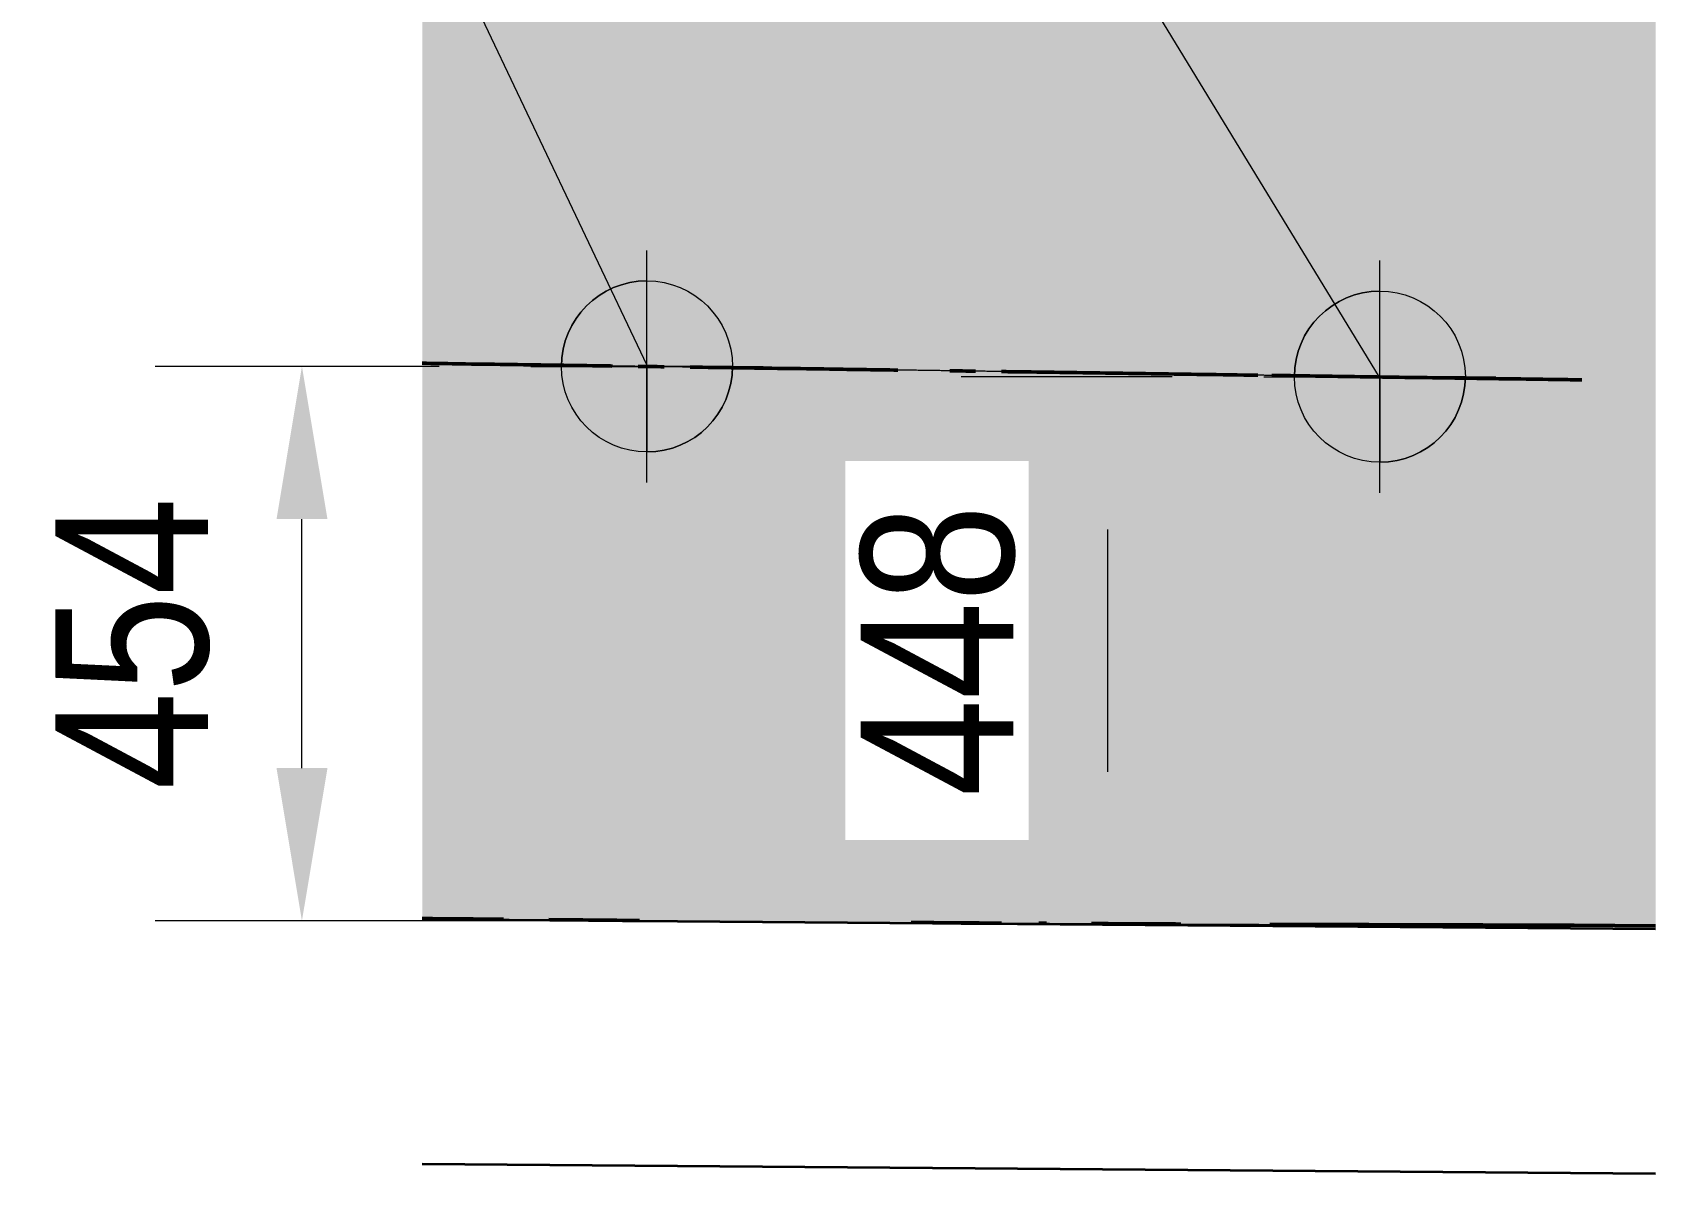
# Model space of a CAD drawing. Header units: metres. Extents: x 0 to 258, y 3 to 25.
# Drawn here: x 91.842 to 93.17, y 21.605 to 22.539 of the extents above; entities that cross this region are included whole.
import ezdxf

# ---------------------------------------------------------------- set-up
doc = ezdxf.new("R2010")
doc.units = ezdxf.units.M
doc.linetypes.add('JacobsDash', pattern=[0.0045, 0.003, -0.0015])
doc.layers.get('Defpoints').update_dxf_attribs({"color": 41})
for name, color, linetype, lineweight in [('A-ANNO-DIMS', 7, 'Continuous', 9), ('A-ANNO-NOTE', 7, 'Continuous', 9), ('A-FLOR', 7, 'Continuous', 50), ('A-FLOR-HDLN', 7, 'JacobsDash', 18), ('A-FLOR-PATT', 7, 'Continuous', 50), ('G-ANNO-TEXT', 7, 'Continuous', 9)]:
    doc.layers.add(name, color=color, linetype=linetype, lineweight=lineweight)
doc.styles.add('Arial Narrow_2', font='ARIALN.TTF', dxfattribs={"height": 0.125})
doc.dimstyles.new('Dimension_Standard_O__mm_', dxfattribs={"dimscale": 0.3048, "dimtxt": 0.127929, "dimasz": 0.410105, "dimexe": 0.393701, "dimexo": 0.246063, "dimgap": 0.246063, "dimtad": 1, "dimdec": 0, "dimlfac": 1000, "dimzin": 0, "dimdsep": 46, "dimtxsty": 'Arial Narrow_2', "dimsah": 1, "dimcen": 0.09, "dimaunit": 1, "dimadec": 4, "dimazin": 0, "dimtfac": 1, "dimtdec": 4, "dimtix": 1, "dimtmove": 0, "dimatfit": 3, "dimfxl": 1, "dimtvp": 1, "dimtfill": 1, "dimtolj": 1, "dimtzin": 0, "dimlwd": 18, "dimlwe": 18, "dimarcsym": 2})

# ---------------------------------------------------------------- blocks, each defined once
blk = doc.blocks.new('CS_SYMB_SETOUT POINT - 5mm-2022283-Section 198')
at = {"layer": 'A-ANNO-NOTE'}
h = blk.add_hatch(color=256, dxfattribs=at)
edge = h.paths.add_edge_path()
edge.add_line((-286.1232, 22.3357), (-286.1232, 22.2657))
edge.add_line((-286.1232, 22.2657), (-286.1932, 22.2657))
edge.add_arc((-286.1232, 22.2657), 0.07, 90, 180, ccw=False)
h = blk.add_hatch(color=256, dxfattribs=at)
edge = h.paths.add_edge_path()
edge.add_line((-286.1232, 22.1957), (-286.1232, 22.2657))
edge.add_line((-286.1232, 22.2657), (-286.0532, 22.2657))
edge.add_arc((-286.1232, 22.2657), 0.07, 270, 360, ccw=False)
for p, q in [((-286.1232, 22.1707), (-286.1232, 22.3607)), ((-286.1232, 22.2657), (-286.1232, 22.3357)), ((-286.2182, 22.2657), (-286.0282, 22.2657)), ((-286.1932, 22.2657), (-286.1232, 22.2657)), ((-286.0532, 22.2657), (-286.1232, 22.2657)), ((-286.1232, 22.2657), (-286.1232, 22.1957))]:
    blk.add_line(p, q, dxfattribs=at)
blk.add_circle((-286.1232, 22.2657), 0.07, dxfattribs=at)
for start, end in [(90, 180), (270, 360)]:
    blk.add_arc((-286.1232, 22.2657), 0.07, start, end, dxfattribs=at)
blk = doc.blocks.new('DIMBLOCK31-Section 198')
at = {"layer": 'A-ANNO-DIMS', "color": 0, "lineweight": 18, "transparency": 16777216}
for p, q in [((92.1746, 22.2657), (91.9422, 22.2657)), ((92.0622, 21.9369), (92.0622, 22.1407)), ((92.2446, 21.8119), (91.9422, 21.8119))]:
    blk.add_line(p, q, dxfattribs=at)
at = {"layer": 'A-ANNO-DIMS', "color": 0, "transparency": 16777216}
for points in [[(92.0414, 22.1407), (92.0831, 22.1407), (92.0622, 22.2657)], [(92.0414, 21.9369), (92.0831, 21.9369), (92.0622, 21.8119)]]:
    blk.add_solid(points, dxfattribs=at)
at = {"layer": 'Defpoints', "color": 0, "transparency": 16777216}
for p in [(92.0622, 22.2657), (92.2496, 22.2657), (92.3196, 21.8119)]:
    blk.add_point(p, dxfattribs=at)
at = {"layer": 'A-ANNO-DIMS', "color": 0, "lineweight": 18, "transparency": 16777216, "insert": (91.9237, 22.0388), "char_height": 0.125, "width": 0.285099, "attachment_point": 5, "rotation": 90, "style": 'Arial Narrow_2', "bg_fill": 3, "box_fill_scale": 1.1, "bg_fill_color": 256, "bg_fill_true_color": 13158600, "bg_fill_transparency": 0}
blk.add_mtext('\\A1;454', dxfattribs=at)
blk = doc.blocks.new('DIMBLOCK32-Section 198')
at = {"layer": 'A-ANNO-DIMS', "color": 0, "lineweight": 18, "transparency": 16777216}
for p, q in [((92.7745, 22.2573), (92.6018, 22.2573)), ((92.7218, 21.9338), (92.7218, 22.1323)), ((92.8445, 21.8088), (92.6018, 21.8088))]:
    blk.add_line(p, q, dxfattribs=at)
at = {"layer": 'A-ANNO-DIMS', "color": 0, "transparency": 16777216}
for points in [[(92.701, 22.1323), (92.7426, 22.1323), (92.7218, 22.2573)], [(92.701, 21.9338), (92.7426, 21.9338), (92.7218, 21.8088)]]:
    blk.add_solid(points, dxfattribs=at)
at = {"layer": 'Defpoints', "color": 0, "transparency": 16777216}
for p in [(92.7218, 22.2573), (92.8495, 22.2573), (92.9195, 21.8088)]:
    blk.add_point(p, dxfattribs=at)
at = {"layer": 'A-ANNO-DIMS', "color": 0, "lineweight": 18, "transparency": 16777216, "insert": (92.583, 22.0331), "char_height": 0.125, "width": 0.285099, "attachment_point": 5, "rotation": 90, "style": 'Arial Narrow_2', "bg_fill": 3, "box_fill_scale": 1.1, "bg_fill_color": 256, "bg_fill_true_color": 13158600, "bg_fill_transparency": 0}
blk.add_mtext('\\A1;448', dxfattribs=at)

msp = doc.modelspace()

# ---------------------------------------------------------------- hatches: boundary and pattern name
at = {"layer": 'A-FLOR', "lineweight": 5, "true_color": 0xc0c0c0}
for points in [[(93.1099, 22.2547), (93.1702, 22.3725), (93.1702, 23.4385), (92.1607, 23.4523), (92.1607, 22.2683), (93.1099, 22.2548)], [(93.1035, 21.8084), (93.1098, 22.2547), (92.1607, 22.2683), (92.1607, 21.8138), (92.6717, 21.8099), (93.044, 21.8085), (93.0799, 21.8085)]]:
    msp.add_hatch(color=9, dxfattribs=at).paths.add_polyline_path(points)
h = msp.add_hatch(color=9, dxfattribs=at)
h.paths.add_polyline_path([(93.1702, 21.8051), (93.1702, 21.8076), (93.1035, 21.8084), (92.7451, 21.8095), (92.3756, 21.8119), (92.1607, 21.8132), (92.1607, 21.813), (93.1665, 21.8051)])
h.paths.add_polyline_path([(93.1035, 21.8084), (93.1702, 21.8078), (93.1702, 21.8079), (93.1039, 21.8084)])
at = {"layer": 'A-FLOR-PATT', "lineweight": 5, "true_color": 0xc0c0c0}
msp.add_hatch(color=9, dxfattribs=at).paths.add_polyline_path([(93.1702, 21.8079), (93.1702, 22.3725), (93.1098, 22.2547), (93.1035, 21.8084)])

# ---------------------------------------------------------------- linework, layer by layer
at = {"layer": 'A-FLOR', "lineweight": 35}
for p, q in [((93.1702, 21.8051), (92.1607, 21.813)), ((92.1607, 21.613), (93.1702, 21.6051))]:
    msp.add_line(p, q, dxfattribs=at)
at = {"layer": 'A-FLOR'}
msp.add_line((93.1035, 21.8084), (93.1702, 21.8079), dxfattribs=at)
for points in [[(92.1887, 22.2679), (92.1794, 22.268), (92.17, 22.2681), (92.1607, 22.2683)], [(92.6135, 22.2618), (92.6065, 22.2619), (92.5994, 22.262), (92.5924, 22.2621)], [(92.1607, 21.8138), (92.1829, 21.8136), (92.2051, 21.8134), (92.2273, 21.8132)], [(92.2643, 21.8129), (92.2767, 21.8128), (92.3014, 21.8125), (92.3261, 21.8123), (92.3385, 21.8122)], [(92.561, 21.8105), (92.5733, 21.8105), (92.5857, 21.8104), (92.598, 21.8103)], [(92.598, 21.8103), (92.6103, 21.8102), (92.6226, 21.8101), (92.6349, 21.8101)], [(92.6654, 21.8099), (92.6675, 21.8099), (92.6696, 21.8099), (92.6717, 21.8099)], [(93.0333, 21.8085), (93.0568, 21.8085), (93.0802, 21.8085), (93.1035, 21.8084)]]:
    msp.add_open_spline(points, degree=3, dxfattribs=at)
for points, knots in [([(92.3162, 22.266), (92.314, 22.2661), (92.2992, 22.2663), (92.2718, 22.2667), (92.234, 22.2672), (92.2063, 22.2676), (92.1912, 22.2678), (92.1887, 22.2679)], [-0.391173958, -0.391173958, -0.391173958, -0.391173958, -0.391, -0.39, -0.389, -0.388, -0.387802802, -0.387802802, -0.387802802, -0.387802802]), ([(92.3587, 22.2654), (92.3549, 22.2655), (92.3479, 22.2656), (92.3408, 22.2657), (92.3375, 22.2657)], [-0.3922976766, -0.3922976766, -0.3922976766, -0.3922976766, -0.392, -0.3917360233, -0.3917360233, -0.3917360233, -0.3917360233]), ([(92.5499, 22.2627), (92.5329, 22.2629), (92.5032, 22.2634), (92.4609, 22.264), (92.4231, 22.2645), (92.3961, 22.2649), (92.3817, 22.2651), (92.38, 22.2651)], [-0.397354205, -0.397354205, -0.397354205, -0.397354205, -0.396, -0.395, -0.394, -0.393, -0.392859697, -0.392859697, -0.392859697, -0.392859697]), ([(92.8445, 22.2585), (92.8295, 22.2587), (92.7897, 22.2593), (92.7248, 22.2602), (92.6697, 22.261), (92.6397, 22.2614), (92.6347, 22.2615)], [-0.405220423, -0.405220423, -0.405220423, -0.405220423, -0.404, -0.402, -0.4, -0.399601586, -0.399601586, -0.399601586, -0.399601586]), ([(93.1098, 22.2547), (93.1036, 22.2548), (93.0737, 22.2552), (93.0195, 22.256), (92.9468, 22.257), (92.8922, 22.2578), (92.8618, 22.2583), (92.856, 22.2583)], [-0.412523894, -0.412523894, -0.412523894, -0.412523894, -0.412, -0.41, -0.408, -0.406, -0.405531351, -0.405531351, -0.405531351, -0.405531351]), ([(92.7085, 21.8097), (92.7207, 21.8096), (92.7452, 21.8095), (92.7695, 21.8094), (92.7817, 21.8093)], [-0.10784235, -0.10784235, -0.10784235, -0.10784235, -0.09803922, -0.08823401, -0.08823401, -0.08823401, -0.08823401]), ([(92.8544, 21.809), (92.8665, 21.809), (92.9026, 21.8089), (92.9624, 21.8087), (93.0098, 21.8086), (93.0333, 21.8085)], [-0.06862628, -0.06862628, -0.06862628, -0.06862628, -0.05882353, -0.03921569, -0.01960872, -0.01960872, -0.01960872, -0.01960872])]:
    msp.add_open_spline(points, degree=3, knots=knots, dxfattribs=at)
at = {"layer": 'A-FLOR-HDLN'}
for points, knots in [([(92.3374, 22.2657), (92.3344, 22.2658), (92.3274, 22.2659), (92.3203, 22.266), (92.3162, 22.266)], [-0.3917347127, -0.3917347127, -0.3917347127, -0.3917347127, -0.3915, -0.391173958, -0.391173958, -0.391173958, -0.391173958]), ([(92.3799, 22.2651), (92.3754, 22.2652), (92.3683, 22.2653), (92.3613, 22.2654), (92.3587, 22.2654)], [-0.3928583856, -0.3928583856, -0.3928583856, -0.3928583856, -0.3925, -0.3922976766, -0.3922976766, -0.3922976766, -0.3922976766]), ([(92.5923, 22.2621), (92.5863, 22.2622), (92.5722, 22.2624), (92.5581, 22.2626), (92.55, 22.2627)], [-0.398476925, -0.398476925, -0.398476925, -0.398476925, -0.398, -0.397355516, -0.397355516, -0.397355516, -0.397355516]), ([(92.4498, 21.8113), (92.4745, 21.8111), (92.5116, 21.8109), (92.5486, 21.8106), (92.5609, 21.8105)], [-0.17647059, -0.17647059, -0.17647059, -0.17647059, -0.15686275, -0.14707206, -0.14707206, -0.14707206, -0.14707206]), ([(92.7818, 21.8093), (92.7939, 21.8093), (92.8182, 21.8092), (92.8423, 21.8091), (92.8544, 21.809)], [-0.0882209, -0.0882209, -0.0882209, -0.0882209, -0.07843137, -0.06863939, -0.06863939, -0.06863939, -0.06863939])]:
    msp.add_open_spline(points, degree=3, knots=knots, dxfattribs=at)
for points in [[(92.6346, 22.2615), (92.6276, 22.2616), (92.6206, 22.2617), (92.6135, 22.2618)], [(92.856, 22.2583), (92.8522, 22.2584), (92.8484, 22.2584), (92.8446, 22.2585)], [(92.2273, 21.8132), (92.2396, 21.8131), (92.252, 21.813), (92.2643, 21.8129)], [(92.3385, 21.8122), (92.3509, 21.8121), (92.3756, 21.8119), (92.4127, 21.8116), (92.4374, 21.8114), (92.4498, 21.8113)], [(92.6349, 21.8101), (92.6451, 21.81), (92.6552, 21.81), (92.6654, 21.8099)], [(92.6717, 21.8099), (92.684, 21.8098), (92.6962, 21.8097), (92.7085, 21.8097)]]:
    msp.add_open_spline(points, degree=3, dxfattribs=at)
at = {"layer": 'G-ANNO-TEXT'}
for p, q in [((92.9442, 22.257), (92.412, 23.1297)), ((92.3448, 22.2664), (92.1212, 22.7365))]:
    msp.add_line(p, q, dxfattribs=at)

# ---------------------------------------------------------------- block references
at = {"layer": 'A-ANNO-NOTE'}
for p in [(378.4678, 0), (379.0677, -0.0084)]:
    msp.add_blockref('CS_SYMB_SETOUT POINT - 5mm-2022283-Section 198', p, dxfattribs=at)

# ---------------------------------------------------------------- next in the draw order: dimensions: what is measured, and where the dimension line sits
at = {"layer": 'A-ANNO-DIMS', "lineweight": 18}
for base, p1, p2, override, picture, middle in [((92.0622, 22.2657), (92.3196, 21.8119), (92.2496, 22.2657), {"dimpost": '<>', "dimfxl": 0.459147}, 'DIMBLOCK31-Section 198', (91.9237, 22.0388)), ((92.72179, 22.25729), (92.91947, 21.80885), (92.84947, 22.25729), {"dimpost": '<>', "dimfxl": 0.453871}, 'DIMBLOCK32-Section 198', (92.58297, 22.03307))]:
    dim = msp.add_linear_dim(base=base, p1=p1, p2=p2, angle=90, dimstyle='Dimension_Standard_O__mm_', override=override, dxfattribs=at)
    dim.commit()
    dim.dimension.update_dxf_attribs({"geometry": picture, "text_midpoint": middle})

doc.saveas('drawing.dxf')
